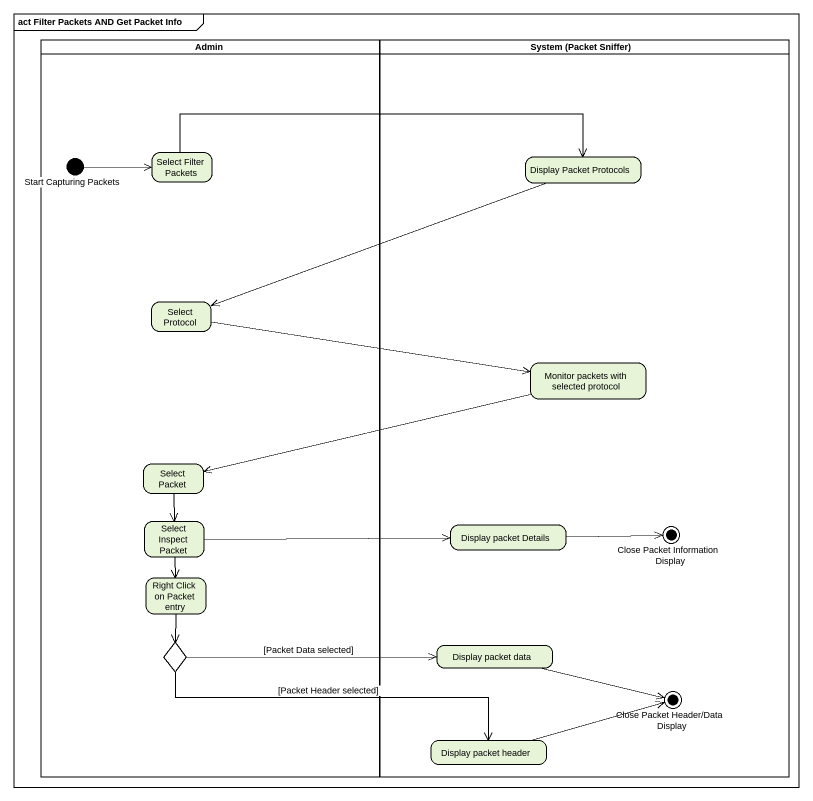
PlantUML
@startuml
mainframe act Filter Packets AND Get Packet Info
hide empty description
state Admin <<partition>> {
  state "Start Capturing Packets" as Start_Capturing_Packets <<start>>
  state "Select Filter Packets" as Select_Filter_Packets
  state "Select Protocol" as Select_Protocol
  state "Select Packet" as Select_Packet
  state "Select Inspect Packet" as Select_Inspect_Packet
  state "Right Click on Packet entry" as Right_Click_on_Packet_entry
  state choice1 <<choice>>
}
state "System (Packet Sniffer)" as System_Packet_Sniffer <<partition>> {
  state "Display Packet Protocols" as Display_Packet_Protocols
  state "Monitor packets with selected protocol" as Monitor_packets_with
  state "Display packet Details" as Display_packet_Details
  state "Close Packet Information Display" as Close_Packet_Information <<end>>
  state "Display packet data" as Display_packet_data
  state "Close Packet Header/Data Display" as Close_Packet_Header_Data <<end>>
  state "Display packet header" as Display_packet_header
}
Start_Capturing_Packets -right-> Select_Filter_Packets
Select_Filter_Packets -right-> Display_Packet_Protocols
Display_Packet_Protocols -left-> Select_Protocol
Select_Protocol -right-> Monitor_packets_with
Monitor_packets_with -left-> Select_Packet
Select_Packet --> Select_Inspect_Packet
Select_Inspect_Packet -right-> Display_packet_Details
Select_Inspect_Packet --> Right_Click_on_Packet_entry
Display_packet_Details -right-> Close_Packet_Information
Right_Click_on_Packet_entry --> choice1
choice1 -right-> Display_packet_data : [Packet Data selected]
choice1 -right-> Display_packet_header : [Packet Header selected]
Display_packet_data -right-> Close_Packet_Header_Data
Display_packet_header -right-> Close_Packet_Header_Data
@enduml
